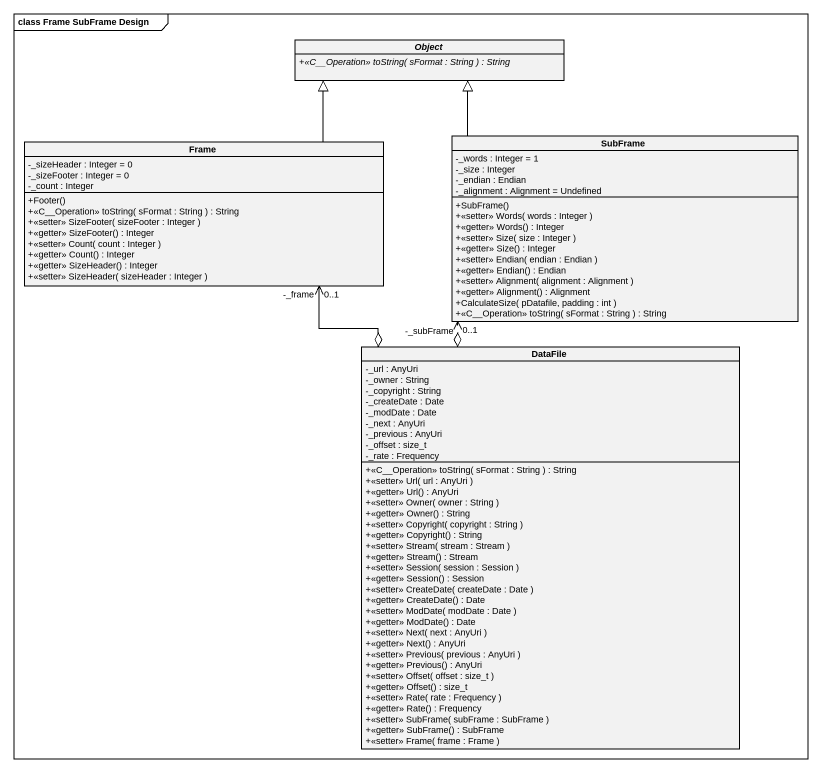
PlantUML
@startuml
mainframe class Frame SubFrame Design
hide circle
hide empty members
skinparam classAttributeIconSize 0
abstract class "Object" as Object_ {
  {abstract} +<<C__Operation>> toString( sFormat : String ) : String
}
class "Frame" as Frame_ {
  -_sizeHeader : Integer = 0
  -_sizeFooter : Integer = 0
  -_count : Integer
  +Footer()
  +<<C__Operation>> toString( sFormat : String ) : String
  +<<setter>> SizeFooter( sizeFooter : Integer )
  +<<getter>> SizeFooter() : Integer
  +<<setter>> Count( count : Integer )
  +<<getter>> Count() : Integer
  +<<getter>> SizeHeader() : Integer
  +<<setter>> SizeHeader( sizeHeader : Integer )
}
class SubFrame {
  -_words : Integer = 1
  -_size : Integer
  -_endian : Endian
  -_alignment : Alignment = Undefined
  +SubFrame()
  +<<setter>> Words( words : Integer )
  +<<getter>> Words() : Integer
  +<<setter>> Size( size : Integer )
  +<<getter>> Size() : Integer
  +<<setter>> Endian( endian : Endian )
  +<<getter>> Endian() : Endian
  +<<setter>> Alignment( alignment : Alignment )
  +<<getter>> Alignment() : Alignment
  +CalculateSize( pDatafile, padding : int )
  +<<C__Operation>> toString( sFormat : String ) : String
}
class DataFile {
  -_url : AnyUri
  -_owner : String
  -_copyright : String
  -_createDate : Date
  -_modDate : Date
  -_next : AnyUri
  -_previous : AnyUri
  -_offset : size_t
  -_rate : Frequency
  +<<C__Operation>> toString( sFormat : String ) : String
  +<<setter>> Url( url : AnyUri )
  +<<getter>> Url() : AnyUri
  +<<setter>> Owner( owner : String )
  +<<getter>> Owner() : String
  +<<setter>> Copyright( copyright : String )
  +<<getter>> Copyright() : String
  +<<setter>> Stream( stream : Stream )
  +<<getter>> Stream() : Stream
  +<<setter>> Session( session : Session )
  +<<getter>> Session() : Session
  +<<setter>> CreateDate( createDate : Date )
  +<<getter>> CreateDate() : Date
  +<<setter>> ModDate( modDate : Date )
  +<<getter>> ModDate() : Date
  +<<setter>> Next( next : AnyUri )
  +<<getter>> Next() : AnyUri
  +<<setter>> Previous( previous : AnyUri )
  +<<getter>> Previous() : AnyUri
  +<<setter>> Offset( offset : size_t )
  +<<getter>> Offset() : size_t
  +<<setter>> Rate( rate : Frequency )
  +<<getter>> Rate() : Frequency
  +<<setter>> SubFrame( subFrame : SubFrame )
  +<<getter>> SubFrame() : SubFrame
  +<<setter>> Frame( frame : Frame )
}
Frame_ -up-|> Object_
SubFrame -up-|> Object_
DataFile o-up-> "-_frame\n0..1" Frame_
DataFile o-up-> "-_subFrame\n0..1" SubFrame
@enduml
